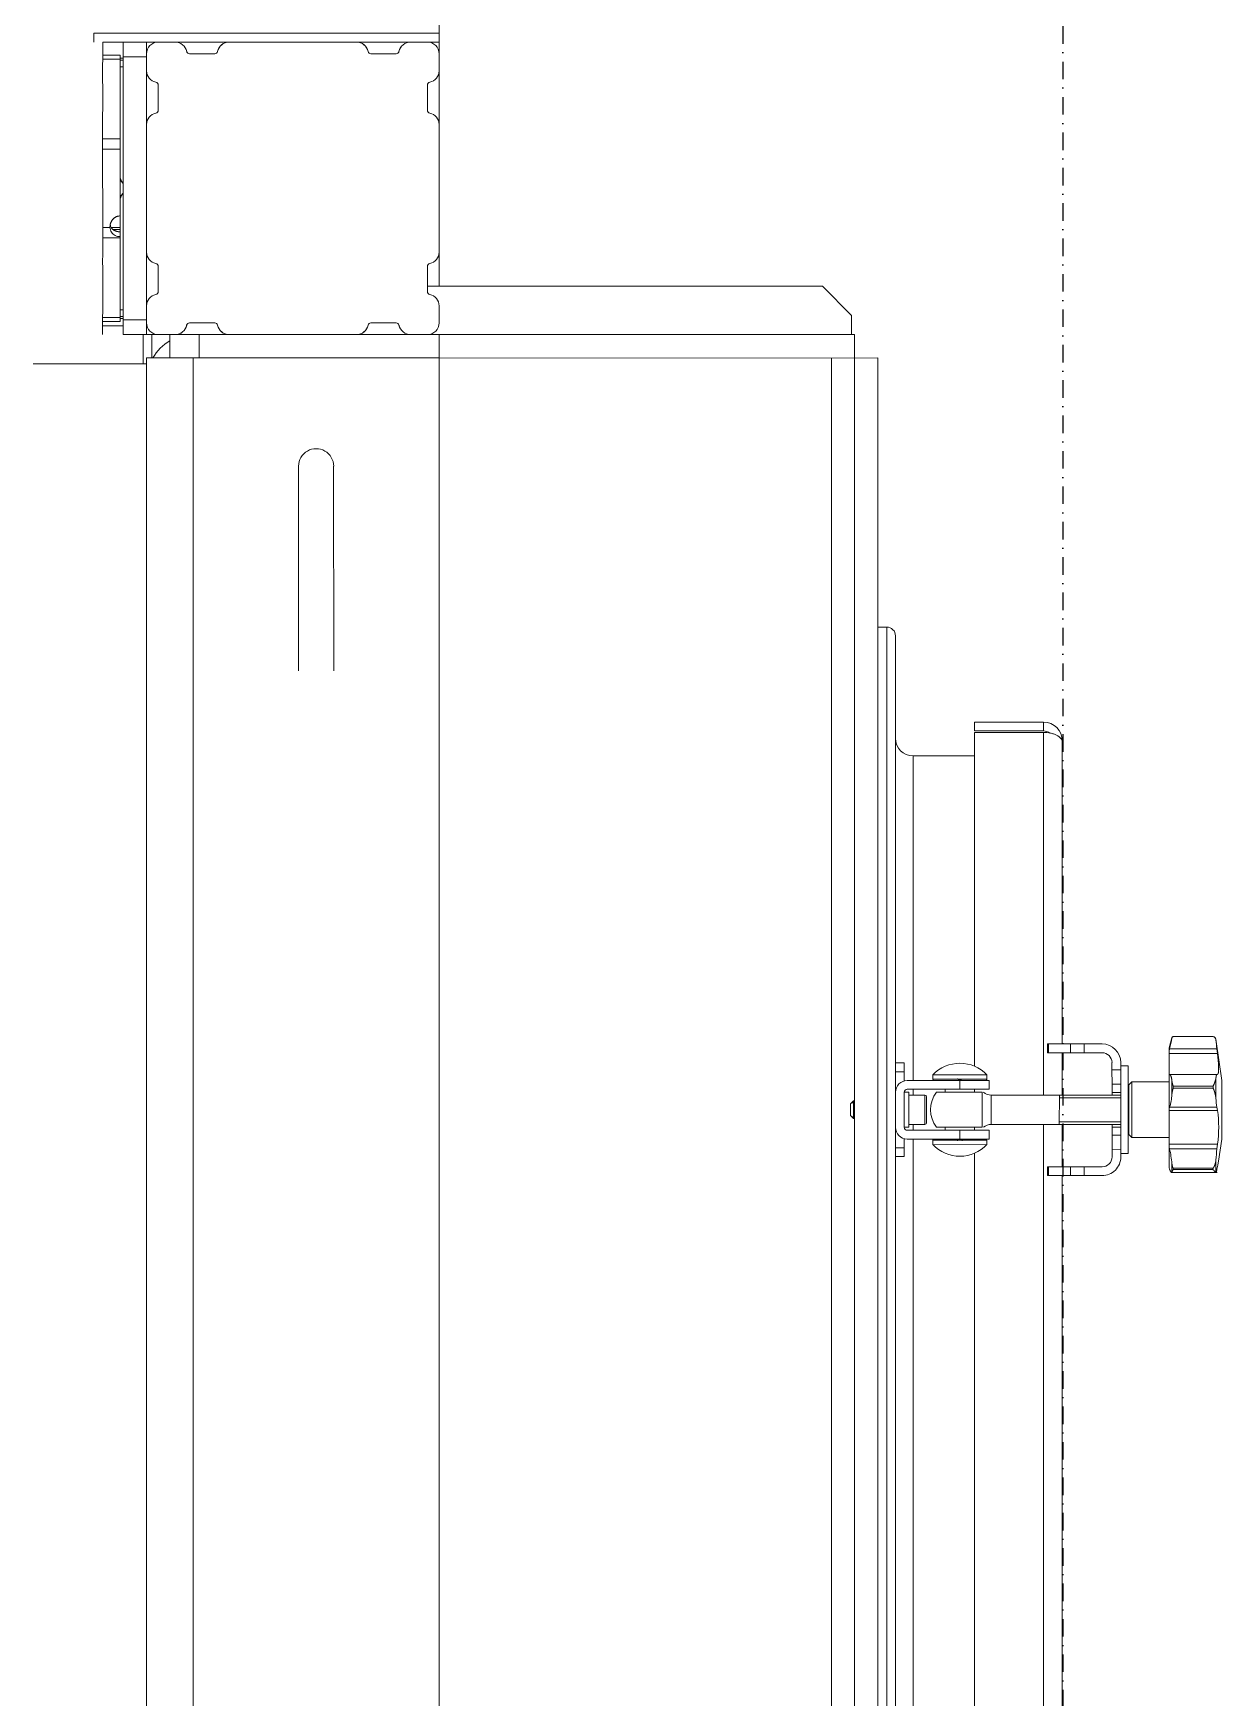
# Model space of a CAD drawing. Header units: millimetres. Extents: x 2179 to 48742, y 3478 to 161002.
# Drawn here: x 34718 to 35124, y 143642 to 144211 of the extents above; entities that cross this region are included whole.
import ezdxf

# ---------------------------------------------------------------- set-up
doc = ezdxf.new("R2010")
doc.units = ezdxf.units.MM
doc.linetypes.add('1_Čerchovaná 6_0mm', pattern=[12, 6, -3, 0, -3])
doc.layers.add('0-1', color=7, linetype='Continuous', lineweight=9)
doc.layers.add('2966-1_navrh dispozice stroju-HK_02_dwg-1', color=7, linetype='Continuous', lineweight=9, true_color=0x919191)
doc.layers.add('S-GRID-1', color=9, linetype='1_Čerchovaná 6_0mm', lineweight=25, true_color=0x808080)

# ---------------------------------------------------------------- blocks, each defined once
blk = doc.blocks.new('2966-1_navrh dispozice stroju-HK_02_dwg-876232-1NP _ stroje')
at = {"layer": '0-1'}
for p, q in [((-60181.1, 57900.53), (-61864.39, 58912.37)), ((-61711.56, 58912.58), (-61622.75, 58859.2)), ((-61605.34, 58893.02), (-61598.35, 58904.64)), ((-61579.8, 58894.65), (-61585.67, 58898.18)), ((-60978.72, 58402.06), (-61775.8, 58881.19)), ((-61592.81, 58883.79), (-61599.35, 58872.9)), ((-61588.65, 58882.42), (-61592.66, 58884.83)), ((-61565.87, 58868.56), (-61557.83, 58881.93)), ((-61558.05, 58881.58), (-61561.68, 58883.76)), ((-61558.81, 58882.44), (-61559.56, 58883.12)), ((-61606.98, 58873.05), (-61604.85, 58871.78)), ((-61601.81, 58869.95), (-61584.52, 58859.55)), ((-61598.58, 58871.27), (-61598.73, 58871.01)), ((-61565.93, 58868.77), (-61568.41, 58870.25)), ((-61621.32, 58861.58), (-61618.91, 58865.6)), ((-61596.66, 58866.85), (-61607.48, 58848.85)), ((-61599.77, 58865.22), (-61598.23, 58867.79)), ((-61620.18, 58857.65), (-61607.75, 58850.18)), ((-61589.67, 58862.65), (-61600.49, 58844.65)), ((-61585.02, 58862.77), (-61584.86, 58863.03)), ((-61581.47, 58857.72), (-61579.35, 58856.44)), ((-62028.61, 58854.64), (-62026.04, 58853.1)), ((-61583.02, 58855.15), (-61580.89, 58853.87)), ((-62015.51, 58842.1), (-62008.12, 58837.66)), ((-61599.18, 58845.03), (-61586.75, 58837.56)), ((-61585.32, 58839.95), (-61582.91, 58843.96)), ((-62034.62, 58831.06), (-62030.17, 58838.45)), ((-61096.8, 58535.6), (-61602.47, 58839.56)), ((-61584.18, 58836.02), (-61108.51, 58550.08)), ((-61624.07, 58824.99), (-61624.92, 58825.5)), ((-61639.34, 58807.33), (-61630.07, 58822.76)), ((-61636.77, 58805.79), (-61627.5, 58821.22)), ((-61612.92, 58818.29), (-61613.78, 58818.8)), ((-61630.07, 58816.93), (-61629.22, 58816.42)), ((-61624.77, 58798.58), (-61615.5, 58814)), ((-61622.2, 58797.03), (-61612.93, 58812.46)), ((-61606.18, 58814.23), (-61117.43, 58520.44)), ((-61962.37, 58810.16), (-61954.98, 58805.72)), ((-61948.72, 58806.62), (-61943.76, 58803.64)), ((-61635.74, 58807.5), (-61634.03, 58806.47)), ((-61631.14, 58810.11), (-61623.6, 58805.57)), ((-61618.93, 58810.23), (-61618.08, 58809.72)), ((-61625.46, 58801.32), (-61623.74, 58800.29)), ((-61621.17, 58798.74), (-61124.07, 58499.93)), ((-61951.32, 58791.05), (-61955.77, 58783.66)), ((-62066.56, 58777.92), (-62062.12, 58785.31)), ((-61642.61, 58787.12), (-61642.09, 58787.98)), ((-61638.52, 58784.66), (-61638, 58785.53)), ((-62055.51, 58758.81), (-62062.9, 58763.25)), ((-62077.15, 58756.65), (-62053.88, 58742.66)), ((-62054.07, 58742.77), (-62056.49, 58744.23)), ((-61920.33, 58747.5), (-61860.33, 58711.44)), ((-62041.56, 58735.26), (-62054.07, 58742.77)), ((-61983.27, 58737.91), (-61987.71, 58730.52)), ((-62024.6, 58725.06), (-62037.11, 58732.58)), ((-61866.51, 58701.16), (-61926.51, 58737.22)), ((-62027.28, 58726.66), (-62027.9, 58727.04)), ((-62002.38, 58726.87), (-62009.77, 58731.31)), ((-61982.57, 58731.3), (-61975.72, 58727.18)), ((-62029.7, 58724.04), (-62030.99, 58721.9)), ((-62022.18, 58723.6), (-62024.6, 58725.06)), ((-61991.85, 58715.87), (-61995.13, 58717.85)), ((-61991.84, 58715.86), (-61991.85, 58715.87)), ((-62002.14, 58704.55), (-61998.53, 58710.55)), ((-62001.35, 58711.08), (-62000.34, 58710.48))]:
    blk.add_line(p, q, dxfattribs=at)
at = {"layer": '0-1', "flags": 128}
for points in [[(-61956.53, 58806.65), (-61886.98, 58922.35), (-61873.26, 58925.77), (-61867.69, 58922.42)], [(-60287.11, 57708.64), (-60285.57, 57711.21), (-60243.32, 57781.49), (-60250.18, 57785.62), (-60177.02, 57907.32), (-60172.9, 57914.18), (-61856.19, 58926.02), (-61860.31, 58919.16), (-61933.47, 58797.46), (-61940.33, 58801.58), (-61867.17, 58923.28), (-61860.31, 58919.16), (-60177.02, 57907.32), (-60170.16, 57903.2)], [(-61631.67, 58829.56), (-61729.49, 58888.36), (-61717.32, 58908.6), (-61611.04, 58844.72)], [(-61601.87, 58889.23), (-61602.44, 58889.78), (-61594.1, 58903.65), (-61592.59, 58902.97), (-61601.12, 58888.78)], [(-61596.87, 58904.91), (-61597.1, 58905.05), (-61583.96, 58899.47), (-61566.82, 58889.17), (-61560.89, 58884.37)], [(-61605.17, 58892.35), (-61605.27, 58892.41), (-61602.82, 58889.88)], [(-61584.96, 58879.07), (-61585.29, 58879.47), (-61576.95, 58893.34), (-61575.94, 58892.97), (-61584.47, 58878.77)], [(-61591.65, 58883.09), (-61595, 58885.11), (-61595.02, 58885.12), (-61601.12, 58888.78), (-61601.87, 58889.23), (-61602.6, 58889.67)], [(-61574.61, 58872.85), (-61566.08, 58887.04), (-61564.75, 58886.01), (-61573.09, 58872.14), (-61573.85, 58872.39)], [(-61764.42, 58877.85), (-61771.68, 58882.22), (-60979.74, 58406.18), (-60987, 58410.54)], [(-61733.45, 58866.24), (-61722.63, 58884.23), (-61733.45, 58866.24), (-61638.31, 58809.05)], [(-61571.05, 58870.71), (-61573.85, 58872.39), (-61574.61, 58872.85), (-61584.47, 58878.77), (-61584.96, 58879.07), (-61588.76, 58881.35)], [(-61606.02, 58872.48), (-61604.73, 58874.62), (-61579.02, 58859.16), (-61580.31, 58857.02)], [(-61615.73, 58870.87), (-61618.91, 58865.6), (-61616.33, 58864.05), (-61613.16, 58869.33)], [(-61608.53, 58870.48), (-61606.4, 58869.2), (-61604.85, 58871.78), (-61600.63, 58869.24), (-61602.18, 58866.67), (-61606.4, 58869.2)], [(-61576.52, 58874), (-61583.06, 58863.11), (-61584.44, 58862.77), (-61599.01, 58871.53), (-61599.35, 58872.9), (-61583.06, 58863.11)], [(-61567.15, 58868.57), (-61567.64, 58868.66), (-61569.26, 58869.63)], [(-61616.33, 58864.05), (-61618.75, 58860.04), (-61621.32, 58861.58), (-61625.16, 58855.19), (-61622.59, 58853.64), (-61618.75, 58860.04)], [(-61597.45, 58867.32), (-61608.27, 58849.33), (-61599.7, 58844.17), (-61608.27, 58849.33), (-61620.26, 58829.38), (-61611.69, 58824.23), (-61599.7, 58844.17), (-61588.88, 58862.17)], [(-61598.99, 58864.75), (-61599.77, 58865.22), (-61602.18, 58866.67)], [(-61588.1, 58861.7), (-61589.64, 58859.13), (-61590.42, 58859.6)], [(-61587.24, 58857.69), (-61583.02, 58855.15), (-61581.47, 58857.72), (-61585.69, 58860.26), (-61587.24, 58857.69), (-61589.64, 58859.13)], [(-62086.83, 58751.96), (-62089.4, 58753.51), (-62028.61, 58854.64), (-62032.89, 58857.22), (-62035.47, 58852.93), (-62036.56, 58851.12)], [(-62017.64, 58848.05), (-62022.61, 58851.04), (-62026.04, 58853.1), (-62028.1, 58849.67)], [(-61622.59, 58853.64), (-61622.76, 58853.37), (-61625.33, 58854.91), (-61625.16, 58855.19)], [(-62040.56, 58828.93), (-62031.08, 58844.71), (-62028.1, 58849.67)], [(-61954.47, 58810.08), (-61964.51, 58816.11), (-62001.87, 58838.57), (-62017.64, 58848.05)], [(-61577.17, 58847.69), (-61580.34, 58842.41), (-61582.75, 58838.4), (-61586.6, 58832), (-61586.76, 58831.73), (-61589.33, 58833.28), (-61589.17, 58833.55)], [(-61579.74, 58849.23), (-61582.91, 58843.96), (-61580.34, 58842.41)], [(-61582.75, 58838.4), (-61585.32, 58839.95), (-61589.17, 58833.55), (-61586.6, 58832)], [(-62077.55, 58767.39), (-62075.49, 58770.82), (-62072.51, 58775.78), (-62063.02, 58791.57), (-62040.57, 58828.92)], [(-61620.48, 58807.66), (-61612.41, 58821.08), (-61622.7, 58827.27), (-61630.76, 58813.84)], [(-61646.55, 58807), (-61645, 58809.57), (-61642.43, 58808.02)], [(-61639.75, 58806.41), (-61642.43, 58808.02), (-61643.98, 58805.45)], [(-61626.18, 58800.12), (-61623.4, 58804.75), (-61631.97, 58809.9), (-61634.75, 58805.27)], [(-61945.37, 58793.19), (-61942.39, 58798.15), (-61940.33, 58801.58)], [(-61976.79, 58725.39), (-61984.99, 58711.75), (-60301.7, 57699.91), (-60293.5, 57713.55), (-60250.18, 57785.62), (-61933.47, 58797.46), (-61976.79, 58725.39), (-60293.5, 57713.55)], [(-61621.69, 58792.06), (-61620.15, 58794.63), (-61622.83, 58796.24)], [(-61989.79, 58719.3), (-61986.8, 58724.27), (-61982.57, 58731.3), (-61977.31, 58740.05), (-61954.86, 58777.41), (-61945.38, 58793.18)], [(-61620.15, 58794.63), (-61617.57, 58793.08), (-61619.12, 58790.51)], [(-61642.62, 58788.3), (-61642.82, 58787.96), (-61637.68, 58784.87), (-61637.47, 58785.21)], [(-61637.68, 58784.87), (-61639.05, 58784.52), (-61642.48, 58786.59), (-61642.82, 58787.96)], [(-62074.13, 58765.33), (-62077.55, 58767.39), (-62081.68, 58760.53), (-62077.39, 58757.96)], [(-62053.39, 58752.86), (-62069.16, 58762.34), (-62074.13, 58765.33), (-62077.55, 58767.39)], [(-61996.13, 58718.45), (-62000.25, 58711.59), (-62077.39, 58757.96), (-62073.27, 58764.81)], [(-62015.87, 58730.32), (-62000.25, 58720.92), (-62016.02, 58730.4), (-62053.38, 58752.86), (-62069.01, 58762.26)], [(-62081.68, 58760.53), (-62085.28, 58754.53), (-62081.85, 58752.47), (-62076.88, 58749.48), (-62073.52, 58747.46), (-62072.68, 58746.96), (-62065.31, 58742.53), (-62064.47, 58742.02), (-62061.11, 58740), (-62023.74, 58717.54), (-62020.39, 58715.52), (-62019.55, 58715.02), (-62012.17, 58710.59), (-62011.33, 58710.08), (-62007.97, 58708.06), (-62003, 58705.07), (-61999.58, 58703.01)], [(-62081.43, 58752.21), (-62078.33, 58757.36), (-62077.15, 58756.65), (-62080.24, 58751.5)], [(-62078.33, 58757.36), (-62077.48, 58756.84), (-62076.96, 58757.7)], [(-62076.36, 58757.34), (-62076.88, 58756.48), (-62077.33, 58756.76)], [(-62056.5, 58744.23), (-62074.9, 58755.3), (-62074.39, 58756.16)], [(-62056.97, 58737.52), (-62053.88, 58742.66), (-62050.78, 58740.79), (-62053.87, 58735.65)], [(-62050.78, 58740.79), (-62031.27, 58729.06), (-62027.9, 58727.04), (-62029.48, 58724.4)], [(-62024.79, 58725.17), (-62025.18, 58725.4), (-62026.6, 58726.26), (-62027.28, 58726.66), (-62028.56, 58724.52)], [(-62027.88, 58720.03), (-62024.79, 58725.17), (-62001.52, 58711.18), (-62004.61, 58706.04)], [(-62003.25, 58713.39), (-62003.77, 58712.53), (-62022.18, 58723.61)], [(-62000.24, 58720.91), (-61995.28, 58717.93), (-61991.85, 58715.87), (-61995.97, 58709.01), (-62000.25, 58711.59)], [(-61980.87, 58718.6), (-61987.73, 58722.73), (-61990.89, 58717.45)], [(-61992.46, 58714.84), (-61990.89, 58717.45), (-61984.04, 58713.33)], [(-62001.52, 58711.18), (-62000.34, 58710.47), (-62003.43, 58705.33)], [(-61983.28, 58710.72), (-62003.08, 58677.78), (-62003.22, 58677.54)], [(-62001.28, 58712.21), (-62001.8, 58711.35), (-62001.2, 58710.99), (-62000.68, 58711.85)], [(-61995.13, 58710.4), (-61992.46, 58714.84), (-61983.89, 58709.69)]]:
    blk.add_lwpolyline(points, dxfattribs=at)
for points in [[(-61720.32, 58910.4), (-61732.49, 58890.16), (-61729.91, 58888.61), (-61717.75, 58908.86)], [(-61586.56, 58899.12), (-61595, 58885.11), (-61595.02, 58885.12), (-61586.49, 58899.31)], [(-61583.88, 58895.95), (-61590.87, 58884.32), (-61590.2, 58883.92), (-61583.21, 58895.55)], [(-61777.34, 58878.62), (-61775.8, 58881.19)], [(-61559.8, 58881.47), (-61566.79, 58869.84), (-61566.38, 58869.6), (-61559.39, 58881.22)], [(-61635.17, 58815.07), (-61625.67, 58830.87), (-61626.97, 58831.66), (-61636.47, 58815.85)], [(-61624.92, 58831.33), (-61622.35, 58829.79), (-61627.5, 58821.22), (-61630.07, 58822.76)], [(-61607.83, 58820.15), (-61617.33, 58804.35), (-61616.02, 58803.56), (-61606.52, 58819.37)], [(-61610.35, 58822.57), (-61615.5, 58814), (-61612.93, 58812.46), (-61607.78, 58821.03)], [(-61625.32, 58799.61), (-61626.15, 58798.23), (-61636.43, 58804.42), (-61635.61, 58805.79)]]:
    blk.add_lwpolyline(points, close=True, dxfattribs=at)
at = {"layer": '0-1'}
for centre, radius, start, end in [((-61714.85, 58907.12), 6.38, 58.9896, 148.9896), ((-61714.85, 58907.12), 3.38, 110.2645, 148.9896), ((-61597.49, 58904.13), 1, 66.9896, 148.9896), ((-61493.45, 59128.78), 246.6, 245.2036, 245.9112), ((-61604.91, 58892.76), 0.5, 148.9896, 223.9896), ((-61699.81, 58789.06), 140.1, 45.9696, 47.5027), ((-61567.24, 58918.28), 26.76, 242.0118, 248.7276), ((-61591.8, 58855.42), 40.76, 50.8798, 67.0994), ((-61519.17, 58944.94), 74.49, 232.2796, 235.2115), ((-61773.22, 58879.64), 3, 58.9896, 148.9896), ((-61773.22, 58879.64), 3, 58.9896, 148.9896), ((-61601.05, 58864.19), 21.11, 54.4077, 63.5716), ((-61598.74, 58867.53), 17.98, 41.5981, 55.8772), ((-61610.27, 58867.59), 6.38, 58.9896, 148.9896), ((-61610.27, 58867.59), 3.38, 58.9896, 148.9896), ((-61585.76, 58833.92), 40.27, 64.4697, 71.6537), ((-61574.06, 58863.67), 7.65, 51.1614, 66.8179), ((-61738.59, 58869.33), 6, 238.9896, 328.9896), ((-61738.59, 58869.33), 6, 238.9896, 328.9896), ((-61582.63, 58850.98), 3.38, 328.9896, 58.9896), ((-61582.63, 58850.98), 6.38, 328.9896, 58.9896), ((-62024.67, 58847.61), 4, 58.9896, 148.9896), ((-62019.71, 58844.62), 4, 340.5266, 58.9896), ((-62027.66, 58842.64), 4, 148.9896, 227.4527), ((-62027.65, 58842.64), 4, 148.9896, 227.4527), ((-62014.99, 58842.96), 1, 160.5266, 238.9896), ((-62031.03, 58838.96), 1, 328.9896, 47.4527), ((-62007.6, 58838.52), 1, 238.9896, 317.4527), ((-62003.93, 58835.14), 4, 58.9896, 137.4527), ((-62003.92, 58835.13), 4, 58.9896, 137.4527), ((-62037.14, 58826.86), 4, 70.5266, 148.9896), ((-62037.14, 58826.87), 4, 70.5266, 148.9896), ((-62035.47, 58831.57), 1, 250.5266, 328.9896), ((-62035.47, 58831.58), 1, 250.5266, 328.9896), ((-61624.25, 58819.26), 12.69, 102.3976, 148.9896), ((-61625.88, 58830.53), 0.406, 328.9896, 58.9896), ((-61623.69, 58831.44), 4, 287.5556, 328.9896), ((-61624.25, 58819.26), 12.69, 148.9896, 195.5817), ((-61608.26, 58822.16), 4, 148.9896, 190.3836), ((-61618.75, 58815.96), 12.69, 282.3976, 15.5817), ((-61608.04, 58819.8), 0.406, 58.9896, 148.9896), ((-61966.57, 58812.68), 4, 340.5266, 58.9896), ((-61634.96, 58815.42), 0.406, 238.9896, 328.9896), ((-61621.5, 58817.61), 10, 202.1197, 275.8595), ((-61961.85, 58811.02), 1, 160.5266, 238.9896), ((-61950.79, 58803.2), 4, 58.9896, 137.4527), ((-61950.78, 58803.19), 4, 58.9896, 137.4527), ((-61635.92, 58805.27), 4, 148.9896, 238.9896), ((-61631.45, 58809.59), 0.6, 58.9896, 148.9896), ((-61954.46, 58806.57), 1, 238.9896, 317.4527), ((-61945.82, 58800.21), 4, 328.9896, 58.9896), ((-61635.92, 58805.27), 1, 148.9896, 238.9896), ((-61623.91, 58805.06), 0.6, 328.9896, 58.9896), ((-61617.12, 58804.69), 0.406, 148.9896, 238.9896), ((-61625.63, 58799.09), 4, 238.9896, 328.9896), ((-61625.63, 58799.09), 1, 238.9896, 328.9896), ((-62059.6, 58789.5), 4, 148.9896, 227.4527), ((-62059.59, 58789.51), 4, 148.9896, 227.4527), ((-61950.47, 58790.52), 1, 70.5266, 148.9896), ((-61950.47, 58790.53), 1, 70.5266, 148.9896), ((-61948.81, 58795.24), 4, 250.5266, 260.1196), ((-61948.8, 58795.25), 4, 250.5266, 328.9896), ((-62062.97, 58785.82), 1, 328.9896, 47.4527), ((-62062.98, 58785.81), 1, 328.9896, 47.4527), ((-61954.91, 58783.14), 1, 148.9896, 227.4527), ((-62069.08, 58773.72), 4, 70.5266, 148.9896), ((-62067.42, 58778.43), 1, 250.5266, 328.9896), ((-62067.41, 58778.44), 1, 250.5266, 328.9896), ((-61958.29, 58779.46), 4, 328.9896, 47.4527), ((-61958.28, 58779.47), 4, 328.9896, 47.4527), ((-62069.08, 58773.73), 4, 70.5266, 80.1196), ((-62072.07, 58768.76), 4, 148.9896, 238.9896), ((-62067.1, 58765.77), 4, 238.9896, 317.4527), ((-62067.09, 58765.77), 4, 238.9896, 317.4527), ((-62063.42, 58762.39), 1, 58.9896, 137.4527), ((-62056.03, 58757.95), 1, 340.5266, 58.9896), ((-62051.32, 58756.28), 4, 160.5266, 238.9896), ((-61923.42, 58742.36), 6, 58.9896, 238.9896), ((-61982.41, 58737.39), 1, 70.5266, 148.9896), ((-61982.41, 58737.39), 1, 70.5266, 148.9896), ((-61980.74, 58742.11), 4, 250.5266, 328.9896), ((-61980.75, 58742.1), 4, 250.5266, 328.9896), ((-62041.91, 58729.63), 6, 79.7831, 92.547), ((-62040.11, 58732.63), 3, 92.429, 118.9896), ((-62040.11, 58732.63), 3, 358.9896, 25.5503), ((-62041.91, 58729.63), 6, 25.4323, 38.1962), ((-62013.96, 58733.83), 4, 238.9896, 317.4527), ((-62013.96, 58733.83), 4, 238.9896, 317.4527), ((-62010.28, 58730.45), 1, 58.9896, 137.4527), ((-62010.27, 58730.45), 1, 58.9896, 137.4527), ((-62002.9, 58726.01), 1, 340.5266, 58.9896), ((-62002.89, 58726.01), 1, 340.5266, 58.9896), ((-61986.85, 58730), 1, 148.9896, 227.4527), ((-61990.23, 58726.32), 4, 328.9896, 47.4527), ((-61990.23, 58726.33), 4, 328.9896, 47.4527), ((-62029.29, 58726.46), 2.07, 264.7538, 290.7034), ((-61998.18, 58724.34), 4, 160.5266, 238.9896), ((-61970, 58721.31), 15.92, 178.8235, 209.1557), ((-61993.21, 58721.36), 4, 238.9896, 328.9896), ((-62000.59, 58713.68), 6.38, 328.9896, 332.3099)]:
    blk.add_arc(centre, radius, start, end, dxfattribs=at)
for points, knots in [([(-61711.56, 58912.58), (-61711.91, 58912.56), (-61712.54, 58912.64), (-61713.45, 58912.34), (-61714.29, 58911.9), (-61715.14, 58911.26), (-61716.23, 58910.2), (-61716.92, 58909.26), (-61717.32, 58908.6)], [0, 0, 0, 0, 0.140711, 0.253717, 0.384044, 0.529309, 0.684311, 1, 1, 1, 1]), ([(-61598.35, 58904.64), (-61598.28, 58904.76), (-61598.13, 58904.9), (-61597.9, 58905), (-61597.72, 58905.05), (-61597.52, 58905.06), (-61597.23, 58905.04), (-61597.01, 58904.98), (-61596.87, 58904.91)], [0, 0, 0, 0, 0.247181, 0.353859, 0.465315, 0.58414, 0.712229, 1, 1, 1, 1]), ([(-61592.59, 58902.97), (-61592.52, 58902.94), (-61592.41, 58902.9), (-61592.28, 58902.83), (-61592.18, 58902.79), (-61592.08, 58902.74), (-61591.98, 58902.7), (-61591.88, 58902.65), (-61591.78, 58902.6), (-61591.68, 58902.56), (-61591.58, 58902.51), (-61591.49, 58902.47), (-61591.39, 58902.42), (-61591.29, 58902.38), (-61591.2, 58902.33), (-61591.11, 58902.29), (-61591.01, 58902.25), (-61590.92, 58902.2), (-61590.83, 58902.16), (-61590.74, 58902.11), (-61590.64, 58902.07), (-61590.55, 58902.03), (-61590.46, 58901.98), (-61590.37, 58901.94), (-61590.29, 58901.9), (-61590.2, 58901.85), (-61590.11, 58901.81), (-61590.03, 58901.77), (-61589.94, 58901.73), (-61589.85, 58901.68), (-61589.77, 58901.64), (-61589.69, 58901.6), (-61589.6, 58901.56), (-61589.52, 58901.51), (-61589.44, 58901.47), (-61589.36, 58901.43), (-61589.28, 58901.39), (-61589.21, 58901.35), (-61589.13, 58901.31), (-61589.05, 58901.27), (-61588.98, 58901.23), (-61588.91, 58901.19), (-61588.83, 58901.15), (-61588.76, 58901.11), (-61588.69, 58901.07), (-61588.62, 58901.03), (-61588.55, 58901), (-61588.49, 58900.96), (-61588.42, 58900.92), (-61588.35, 58900.88), (-61588.29, 58900.85), (-61588.22, 58900.81), (-61588.16, 58900.77), (-61588.1, 58900.74), (-61588.04, 58900.7), (-61587.98, 58900.66), (-61587.92, 58900.63), (-61587.86, 58900.59), (-61587.81, 58900.56), (-61587.75, 58900.52), (-61587.7, 58900.49), (-61587.64, 58900.45), (-61587.59, 58900.42), (-61587.54, 58900.39), (-61587.49, 58900.35), (-61587.44, 58900.32), (-61587.4, 58900.29), (-61587.35, 58900.26), (-61587.3, 58900.22), (-61587.26, 58900.19), (-61587.22, 58900.16), (-61587.18, 58900.13), (-61587.14, 58900.1), (-61587.1, 58900.07), (-61587.06, 58900.04), (-61587.02, 58900.01), (-61586.99, 58899.98), (-61586.95, 58899.96), (-61586.92, 58899.93), (-61586.89, 58899.9), (-61586.86, 58899.88), (-61586.83, 58899.85), (-61586.8, 58899.82), (-61586.77, 58899.8), (-61586.75, 58899.77), (-61586.72, 58899.75), (-61586.7, 58899.72), (-61586.68, 58899.7), (-61586.66, 58899.68), (-61586.64, 58899.65), (-61586.62, 58899.63), (-61586.6, 58899.61), (-61586.58, 58899.59), (-61586.57, 58899.57), (-61586.56, 58899.54), (-61586.54, 58899.52), (-61586.53, 58899.5), (-61586.52, 58899.49), (-61586.51, 58899.47), (-61586.51, 58899.45), (-61586.5, 58899.43), (-61586.49, 58899.42), (-61586.49, 58899.4), (-61586.49, 58899.38), (-61586.49, 58899.37), (-61586.49, 58899.35), (-61586.49, 58899.33), (-61586.49, 58899.32), (-61586.49, 58899.31)], [0, 0, 0, 0, 0.031214, 0.046703, 0.062101, 0.077411, 0.092631, 0.107762, 0.122803, 0.137755, 0.152618, 0.167392, 0.182076, 0.196672, 0.211178, 0.225595, 0.239923, 0.254161, 0.268311, 0.282372, 0.296343, 0.310226, 0.32402, 0.337725, 0.351341, 0.364868, 0.378307, 0.391657, 0.404917, 0.418081, 0.431141, 0.444084, 0.4569, 0.469579, 0.482115, 0.494506, 0.506757, 0.518868, 0.530841, 0.542676, 0.554372, 0.565932, 0.577354, 0.58864, 0.599789, 0.610802, 0.621677, 0.632416, 0.643018, 0.653484, 0.663812, 0.674004, 0.684059, 0.693977, 0.703758, 0.713403, 0.722909, 0.732275, 0.741496, 0.750569, 0.759491, 0.768258, 0.776868, 0.785315, 0.793599, 0.801714, 0.809657, 0.817426, 0.825023, 0.832449, 0.83971, 0.846805, 0.853735, 0.860501, 0.867103, 0.873541, 0.879817, 0.885931, 0.891884, 0.897676, 0.903308, 0.90878, 0.914096, 0.919253, 0.924254, 0.929096, 0.93378, 0.938305, 0.942672, 0.946879, 0.950926, 0.954816, 0.958547, 0.96212, 0.965538, 0.968802, 0.971918, 0.974888, 0.977719, 0.980415, 0.982983, 0.985429, 0.987762, 0.98999, 0.992125, 0.994178, 0.996164, 1, 1, 1, 1]), ([(-61586.56, 58899.12), (-61586.56, 58899.11), (-61586.56, 58899.09), (-61586.56, 58899.06), (-61586.56, 58899.04), (-61586.55, 58899.02), (-61586.54, 58899), (-61586.52, 58898.97), (-61586.51, 58898.94), (-61586.49, 58898.92), (-61586.47, 58898.89), (-61586.44, 58898.85), (-61586.41, 58898.82), (-61586.38, 58898.79), (-61586.35, 58898.75), (-61586.31, 58898.72), (-61586.27, 58898.68), (-61586.23, 58898.64), (-61586.19, 58898.6), (-61586.14, 58898.56), (-61586.09, 58898.51), (-61586.04, 58898.47), (-61585.98, 58898.42), (-61585.92, 58898.38), (-61585.86, 58898.33), (-61585.78, 58898.26), (-61585.71, 58898.21), (-61585.67, 58898.18)], [0, 0, 0, 0, 0.027046, 0.041976, 0.058294, 0.076222, 0.095932, 0.117551, 0.141173, 0.166873, 0.194705, 0.224713, 0.256932, 0.291388, 0.328091, 0.36703, 0.40818, 0.451506, 0.496974, 0.544546, 0.594193, 0.64591, 0.699713, 0.75563, 0.813675, 0.873863, 1, 1, 1, 1]), ([(-61585.67, 58898.18), (-61585.63, 58898.15), (-61585.57, 58898.1), (-61585.49, 58898.03), (-61585.44, 58897.98), (-61585.38, 58897.92), (-61585.32, 58897.87), (-61585.26, 58897.81), (-61585.2, 58897.74), (-61585.14, 58897.68), (-61585.08, 58897.61), (-61585.02, 58897.54), (-61584.96, 58897.47), (-61584.9, 58897.4), (-61584.84, 58897.33), (-61584.78, 58897.25), (-61584.71, 58897.18), (-61584.65, 58897.1), (-61584.59, 58897.02), (-61584.52, 58896.94), (-61584.46, 58896.86), (-61584.39, 58896.77), (-61584.33, 58896.69), (-61584.26, 58896.61), (-61584.2, 58896.52), (-61584.13, 58896.43), (-61584.07, 58896.34), (-61584, 58896.25), (-61583.92, 58896.13), (-61583.86, 58896.03), (-61583.88, 58895.95)], [0, 0, 0, 0, 0.051783, 0.078489, 0.105812, 0.133754, 0.162314, 0.191489, 0.221272, 0.251655, 0.282629, 0.314181, 0.3463, 0.37897, 0.412179, 0.445902, 0.480111, 0.514777, 0.549879, 0.585402, 0.621333, 0.657658, 0.694363, 0.73143, 0.768844, 0.806595, 0.844681, 0.883104, 0.921894, 1, 1, 1, 1]), ([(-61605.17, 58892.35), (-61605.22, 58892.4), (-61605.29, 58892.49), (-61605.36, 58892.61), (-61605.38, 58892.71), (-61605.4, 58892.84), (-61605.38, 58892.95), (-61605.34, 58893.02)], [0, 0, 0, 0, 0.305461, 0.443004, 0.571917, 0.696006, 1, 1, 1, 1]), ([(-61583.21, 58895.55), (-61583.17, 58895.58), (-61583.1, 58895.59), (-61583, 58895.58), (-61582.93, 58895.58), (-61582.86, 58895.57), (-61582.79, 58895.56), (-61582.71, 58895.54), (-61582.64, 58895.53), (-61582.57, 58895.52), (-61582.5, 58895.5), (-61582.43, 58895.49), (-61582.35, 58895.48), (-61582.28, 58895.46), (-61582.21, 58895.44), (-61582.14, 58895.43), (-61582.07, 58895.41), (-61582, 58895.4), (-61581.92, 58895.38), (-61581.85, 58895.36), (-61581.78, 58895.34), (-61581.71, 58895.33), (-61581.64, 58895.31), (-61581.57, 58895.29), (-61581.49, 58895.27), (-61581.42, 58895.25), (-61581.35, 58895.23), (-61581.28, 58895.21), (-61581.21, 58895.19), (-61581.14, 58895.17), (-61581.07, 58895.15), (-61581, 58895.13), (-61580.93, 58895.1), (-61580.86, 58895.08), (-61580.79, 58895.06), (-61580.73, 58895.04), (-61580.66, 58895.01), (-61580.59, 58894.99), (-61580.52, 58894.96), (-61580.45, 58894.94), (-61580.39, 58894.91), (-61580.32, 58894.89), (-61580.25, 58894.86), (-61580.19, 58894.83), (-61580.12, 58894.8), (-61580.06, 58894.78), (-61579.99, 58894.75), (-61579.91, 58894.7), (-61579.84, 58894.67), (-61579.8, 58894.65)], [0, 0, 0, 0, 0.04065, 0.061045, 0.081424, 0.101836, 0.122283, 0.142752, 0.163236, 0.183734, 0.204249, 0.224782, 0.245338, 0.265922, 0.286538, 0.307188, 0.327864, 0.348561, 0.369274, 0.389997, 0.410724, 0.431449, 0.452167, 0.472872, 0.493557, 0.514214, 0.534838, 0.555423, 0.57597, 0.596479, 0.61695, 0.637384, 0.657781, 0.678142, 0.698468, 0.71876, 0.739018, 0.759244, 0.779439, 0.799603, 0.819738, 0.839846, 0.859927, 0.879986, 0.900023, 0.920042, 0.940045, 0.960037, 1, 1, 1, 1]), ([(-61602.84, 58889.9), (-61602.82, 58889.87), (-61602.74, 58889.8), (-61602.65, 58889.72), (-61602.6, 58889.67)], [0, 0, 0, 0, 0.292211, 1, 1, 1, 1]), ([(-61592.66, 58884.83), (-61592.76, 58884.88), (-61592.9, 58884.94), (-61593.1, 58885.03), (-61593.24, 58885.08), (-61593.38, 58885.14), (-61593.51, 58885.18), (-61593.63, 58885.23), (-61593.75, 58885.27), (-61593.87, 58885.3), (-61593.98, 58885.33), (-61594.09, 58885.35), (-61594.19, 58885.37), (-61594.28, 58885.39), (-61594.37, 58885.39), (-61594.45, 58885.4), (-61594.53, 58885.4), (-61594.6, 58885.39), (-61594.66, 58885.38), (-61594.72, 58885.37), (-61594.77, 58885.34), (-61594.84, 58885.31), (-61594.87, 58885.27), (-61594.9, 58885.25)], [0, 0, 0, 0, 0.139258, 0.205377, 0.268907, 0.32989, 0.388359, 0.444337, 0.497829, 0.548778, 0.597064, 0.642537, 0.68515, 0.724946, 0.762039, 0.796534, 0.828558, 0.858262, 0.885815, 0.911398, 0.935234, 0.957647, 1, 1, 1, 1]), ([(-61590.87, 58884.32), (-61590.9, 58884.29), (-61590.95, 58884.3), (-61591.02, 58884.31), (-61591.07, 58884.32), (-61591.12, 58884.33), (-61591.17, 58884.34), (-61591.22, 58884.35), (-61591.27, 58884.36), (-61591.32, 58884.38), (-61591.37, 58884.39), (-61591.42, 58884.4), (-61591.47, 58884.42), (-61591.52, 58884.43), (-61591.57, 58884.44), (-61591.61, 58884.46), (-61591.66, 58884.47), (-61591.71, 58884.49), (-61591.76, 58884.5), (-61591.8, 58884.51), (-61591.85, 58884.53), (-61591.89, 58884.54), (-61591.94, 58884.56), (-61591.98, 58884.57), (-61592.03, 58884.59), (-61592.07, 58884.6), (-61592.12, 58884.62), (-61592.16, 58884.63), (-61592.2, 58884.65), (-61592.25, 58884.66), (-61592.29, 58884.68), (-61592.33, 58884.69), (-61592.37, 58884.71), (-61592.42, 58884.73), (-61592.46, 58884.74), (-61592.5, 58884.76), (-61592.54, 58884.78), (-61592.59, 58884.8), (-61592.63, 58884.82), (-61592.66, 58884.83)], [0, 0, 0, 0, 0.056555, 0.084628, 0.112524, 0.140276, 0.167889, 0.195374, 0.222742, 0.249998, 0.277138, 0.304155, 0.331037, 0.357781, 0.384384, 0.410841, 0.43715, 0.463308, 0.489311, 0.515157, 0.540846, 0.566381, 0.591766, 0.617, 0.642081, 0.667011, 0.691787, 0.716409, 0.740878, 0.765192, 0.789353, 0.813359, 0.837213, 0.860913, 0.88446, 0.907857, 0.931102, 0.954199, 1, 1, 1, 1]), ([(-61588.65, 58882.42), (-61588.68, 58882.45), (-61588.74, 58882.48), (-61588.8, 58882.54), (-61588.86, 58882.58), (-61588.91, 58882.61), (-61588.96, 58882.65), (-61589.01, 58882.7), (-61589.06, 58882.74), (-61589.11, 58882.78), (-61589.15, 58882.82), (-61589.2, 58882.86), (-61589.25, 58882.9), (-61589.3, 58882.95), (-61589.35, 58882.99), (-61589.4, 58883.03), (-61589.44, 58883.08), (-61589.49, 58883.12), (-61589.54, 58883.16), (-61589.58, 58883.21), (-61589.63, 58883.25), (-61589.68, 58883.3), (-61589.72, 58883.34), (-61589.77, 58883.38), (-61589.81, 58883.43), (-61589.86, 58883.48), (-61589.9, 58883.52), (-61589.95, 58883.57), (-61589.99, 58883.61), (-61590.03, 58883.66), (-61590.08, 58883.71), (-61590.12, 58883.75), (-61590.17, 58883.82), (-61590.22, 58883.87), (-61590.2, 58883.92)], [0, 0, 0, 0, 0.059122, 0.088674, 0.118222, 0.147768, 0.177312, 0.206855, 0.2364, 0.265945, 0.295492, 0.32504, 0.354591, 0.384143, 0.413696, 0.443251, 0.472805, 0.502356, 0.531893, 0.561407, 0.590893, 0.620347, 0.649768, 0.679153, 0.708501, 0.737809, 0.767076, 0.796297, 0.825469, 0.854592, 0.883669, 0.912727, 0.942652, 1, 1, 1, 1]), ([(-61561.68, 58883.76), (-61561.63, 58883.72), (-61561.55, 58883.67), (-61561.46, 58883.6), (-61561.39, 58883.54), (-61561.32, 58883.49), (-61561.26, 58883.43), (-61561.19, 58883.38), (-61561.13, 58883.32), (-61561.06, 58883.26), (-61561, 58883.2), (-61560.94, 58883.14), (-61560.88, 58883.08), (-61560.83, 58883.03), (-61560.77, 58882.97), (-61560.71, 58882.91), (-61560.66, 58882.85), (-61560.61, 58882.78), (-61560.55, 58882.72), (-61560.5, 58882.66), (-61560.45, 58882.6), (-61560.4, 58882.54), (-61560.36, 58882.48), (-61560.31, 58882.42), (-61560.26, 58882.36), (-61560.22, 58882.3), (-61560.17, 58882.24), (-61560.13, 58882.18), (-61560.09, 58882.12), (-61560.05, 58882.05), (-61560.01, 58881.99), (-61559.97, 58881.93), (-61559.93, 58881.87), (-61559.9, 58881.81), (-61559.87, 58881.75), (-61559.83, 58881.69), (-61559.8, 58881.6), (-61559.77, 58881.52), (-61559.8, 58881.47)], [0, 0, 0, 0, 0.059423, 0.088832, 0.118023, 0.147002, 0.175777, 0.204351, 0.232731, 0.26092, 0.288923, 0.316741, 0.344377, 0.371833, 0.39911, 0.426209, 0.45313, 0.479872, 0.506434, 0.532809, 0.558982, 0.584941, 0.610678, 0.636192, 0.661483, 0.686549, 0.71139, 0.736004, 0.760392, 0.784552, 0.808486, 0.832204, 0.855723, 0.879066, 0.902281, 0.92547, 0.948953, 1, 1, 1, 1]), ([(-61559.56, 58883.12), (-61559.89, 58883.42), (-61560.36, 58883.85), (-61560.83, 58884.29), (-61560.97, 58884.43)], [0, 0, 0, 0, 0.702419, 1, 1, 1, 1]), ([(-61559.39, 58881.22), (-61559.35, 58881.27), (-61559.28, 58881.29), (-61559.19, 58881.31), (-61559.13, 58881.32), (-61559.07, 58881.33), (-61559.01, 58881.34), (-61558.95, 58881.34), (-61558.9, 58881.35), (-61558.85, 58881.36), (-61558.79, 58881.37), (-61558.74, 58881.38), (-61558.69, 58881.38), (-61558.65, 58881.39), (-61558.6, 58881.4), (-61558.56, 58881.41), (-61558.52, 58881.42), (-61558.47, 58881.43), (-61558.43, 58881.44), (-61558.4, 58881.44), (-61558.36, 58881.45), (-61558.33, 58881.46), (-61558.29, 58881.47), (-61558.26, 58881.48), (-61558.24, 58881.49), (-61558.21, 58881.5), (-61558.18, 58881.51), (-61558.16, 58881.52), (-61558.14, 58881.53), (-61558.12, 58881.53), (-61558.1, 58881.54), (-61558.09, 58881.55), (-61558.08, 58881.56), (-61558.06, 58881.57), (-61558.05, 58881.57), (-61558.05, 58881.58)], [0, 0, 0, 0, 0.110856, 0.157797, 0.202373, 0.245393, 0.287115, 0.327647, 0.36707, 0.405453, 0.44284, 0.47924, 0.514632, 0.548995, 0.582307, 0.614546, 0.645691, 0.675719, 0.704608, 0.732332, 0.75887, 0.784204, 0.808317, 0.831191, 0.85281, 0.873156, 0.892213, 0.909963, 0.926372, 0.941394, 0.954972, 0.967053, 0.977582, 0.986513, 1, 1, 1, 1]), ([(-61558.05, 58881.58), (-61558.05, 58881.58), (-61558.04, 58881.58), (-61558.04, 58881.59), (-61558.04, 58881.6), (-61558.04, 58881.6), (-61558.04, 58881.61), (-61558.04, 58881.62), (-61558.05, 58881.62), (-61558.05, 58881.63), (-61558.05, 58881.64), (-61558.06, 58881.65), (-61558.06, 58881.66), (-61558.07, 58881.67), (-61558.08, 58881.69), (-61558.09, 58881.7), (-61558.1, 58881.71), (-61558.1, 58881.72), (-61558.12, 58881.74), (-61558.13, 58881.75), (-61558.14, 58881.77), (-61558.15, 58881.78), (-61558.17, 58881.8), (-61558.18, 58881.82), (-61558.19, 58881.83), (-61558.21, 58881.85), (-61558.23, 58881.87), (-61558.24, 58881.89), (-61558.26, 58881.91), (-61558.28, 58881.93), (-61558.3, 58881.95), (-61558.32, 58881.97), (-61558.34, 58881.99), (-61558.36, 58882.01), (-61558.39, 58882.04), (-61558.41, 58882.06), (-61558.43, 58882.08), (-61558.46, 58882.11), (-61558.48, 58882.13), (-61558.51, 58882.16), (-61558.54, 58882.18), (-61558.57, 58882.21), (-61558.59, 58882.24), (-61558.62, 58882.27), (-61558.65, 58882.29), (-61558.68, 58882.32), (-61558.72, 58882.35), (-61558.76, 58882.39), (-61558.79, 58882.42), (-61558.81, 58882.44)], [0, 0, 0, 0, 0.008682, 0.01327, 0.018198, 0.023577, 0.029497, 0.036022, 0.043203, 0.051078, 0.059676, 0.069018, 0.079125, 0.090015, 0.101702, 0.114191, 0.127483, 0.141574, 0.156461, 0.172141, 0.188607, 0.205855, 0.22388, 0.242674, 0.262232, 0.282551, 0.303634, 0.325481, 0.348095, 0.371477, 0.395628, 0.420548, 0.44624, 0.472703, 0.499938, 0.527946, 0.556727, 0.586295, 0.616661, 0.647829, 0.67979, 0.712524, 0.746016, 0.780247, 0.815201, 0.850861, 0.887209, 0.924227, 1, 1, 1, 1]), ([(-61566.79, 58869.84), (-61566.8, 58869.82), (-61566.84, 58869.81), (-61566.89, 58869.81), (-61566.93, 58869.81), (-61566.96, 58869.82), (-61567, 58869.82), (-61567.03, 58869.82), (-61567.06, 58869.83), (-61567.1, 58869.84), (-61567.13, 58869.84), (-61567.17, 58869.85), (-61567.2, 58869.85), (-61567.24, 58869.86), (-61567.27, 58869.87), (-61567.31, 58869.88), (-61567.34, 58869.88), (-61567.38, 58869.89), (-61567.41, 58869.9), (-61567.45, 58869.91), (-61567.48, 58869.92), (-61567.52, 58869.93), (-61567.56, 58869.94), (-61567.59, 58869.95), (-61567.63, 58869.96), (-61567.66, 58869.97), (-61567.7, 58869.98), (-61567.74, 58869.99), (-61567.77, 58870), (-61567.81, 58870.02), (-61567.85, 58870.03), (-61567.88, 58870.04), (-61567.92, 58870.05), (-61567.96, 58870.07), (-61567.99, 58870.08), (-61568.03, 58870.09), (-61568.07, 58870.11), (-61568.11, 58870.12), (-61568.14, 58870.14), (-61568.18, 58870.15), (-61568.22, 58870.17), (-61568.26, 58870.18), (-61568.29, 58870.2), (-61568.34, 58870.22), (-61568.38, 58870.24), (-61568.41, 58870.25)], [0, 0, 0, 0, 0.045999, 0.066756, 0.08712, 0.107383, 0.127634, 0.147923, 0.168283, 0.188732, 0.209285, 0.22995, 0.25073, 0.271624, 0.292628, 0.313741, 0.334963, 0.356294, 0.377733, 0.399279, 0.420933, 0.442692, 0.464557, 0.486528, 0.508609, 0.530801, 0.553106, 0.575525, 0.598058, 0.620706, 0.643471, 0.666355, 0.689357, 0.71248, 0.735726, 0.759096, 0.782591, 0.806214, 0.829967, 0.853851, 0.877869, 0.902024, 0.926316, 0.95075, 1, 1, 1, 1]), ([(-61567.15, 58868.57), (-61567.12, 58868.56), (-61567.06, 58868.56), (-61566.99, 58868.54), (-61566.94, 58868.54), (-61566.89, 58868.53), (-61566.85, 58868.52), (-61566.8, 58868.51), (-61566.75, 58868.51), (-61566.71, 58868.5), (-61566.67, 58868.5), (-61566.62, 58868.49), (-61566.58, 58868.49), (-61566.54, 58868.48), (-61566.5, 58868.48), (-61566.46, 58868.48), (-61566.43, 58868.47), (-61566.39, 58868.47), (-61566.36, 58868.47), (-61566.32, 58868.47), (-61566.29, 58868.47), (-61566.26, 58868.47), (-61566.23, 58868.47), (-61566.2, 58868.47), (-61566.17, 58868.47), (-61566.14, 58868.47), (-61566.12, 58868.47), (-61566.09, 58868.47), (-61566.07, 58868.48), (-61566.05, 58868.48), (-61566.02, 58868.48), (-61566, 58868.49), (-61565.99, 58868.49), (-61565.97, 58868.5), (-61565.95, 58868.5), (-61565.94, 58868.51), (-61565.92, 58868.52), (-61565.91, 58868.52), (-61565.9, 58868.53), (-61565.89, 58868.54), (-61565.88, 58868.55), (-61565.87, 58868.56), (-61565.87, 58868.57), (-61565.86, 58868.58), (-61565.86, 58868.59), (-61565.86, 58868.6), (-61565.86, 58868.61), (-61565.86, 58868.62), (-61565.86, 58868.63), (-61565.86, 58868.65), (-61565.87, 58868.66), (-61565.87, 58868.67), (-61565.88, 58868.69), (-61565.89, 58868.7), (-61565.9, 58868.72), (-61565.91, 58868.74), (-61565.92, 58868.76), (-61565.93, 58868.77)], [0, 0, 0, 0, 0.06963, 0.103443, 0.136508, 0.168825, 0.200399, 0.231231, 0.261324, 0.29068, 0.319302, 0.347194, 0.374357, 0.400796, 0.426512, 0.451507, 0.475779, 0.499326, 0.522148, 0.544244, 0.565615, 0.58626, 0.606173, 0.625344, 0.643764, 0.661424, 0.678319, 0.694443, 0.709794, 0.724383, 0.738228, 0.75135, 0.763766, 0.775493, 0.786555, 0.796978, 0.806795, 0.816047, 0.824783, 0.83306, 0.840948, 0.848529, 0.855893, 0.863137, 0.87036, 0.877664, 0.88515, 0.892915, 0.901046, 0.909621, 0.918704, 0.928352, 0.938612, 0.949522, 0.961117, 0.973422, 1, 1, 1, 1]), ([(-61565.93, 58868.77), (-61565.94, 58868.78), (-61565.96, 58868.8), (-61565.98, 58868.83), (-61565.99, 58868.85), (-61566.01, 58868.88), (-61566.03, 58868.9), (-61566.04, 58868.93), (-61566.06, 58868.96), (-61566.08, 58868.99), (-61566.1, 58869.03), (-61566.12, 58869.06), (-61566.14, 58869.1), (-61566.16, 58869.13), (-61566.18, 58869.17), (-61566.21, 58869.21), (-61566.23, 58869.25), (-61566.26, 58869.29), (-61566.28, 58869.33), (-61566.31, 58869.38), (-61566.33, 58869.42), (-61566.36, 58869.49), (-61566.39, 58869.55), (-61566.38, 58869.6)], [0, 0, 0, 0, 0.051485, 0.079634, 0.109567, 0.141259, 0.174681, 0.209802, 0.246586, 0.284999, 0.325003, 0.366561, 0.409632, 0.454186, 0.500208, 0.547693, 0.596639, 0.647044, 0.69894, 0.752423, 0.807702, 0.865853, 1, 1, 1, 1]), ([(-61630.16, 58823.71), (-61630.16, 58823.7), (-61630.14, 58823.69), (-61630.13, 58823.67), (-61630.12, 58823.65), (-61630.11, 58823.63), (-61630.11, 58823.61), (-61630.11, 58823.58), (-61630.11, 58823.56), (-61630.11, 58823.53), (-61630.11, 58823.49), (-61630.12, 58823.46), (-61630.13, 58823.42), (-61630.14, 58823.39), (-61630.15, 58823.35), (-61630.16, 58823.31), (-61630.18, 58823.26), (-61630.2, 58823.22), (-61630.22, 58823.18), (-61630.24, 58823.13), (-61630.26, 58823.09), (-61630.28, 58823.04), (-61630.31, 58823), (-61630.33, 58822.95), (-61630.36, 58822.91), (-61630.39, 58822.86), (-61630.42, 58822.82), (-61630.45, 58822.78), (-61630.48, 58822.73), (-61630.5, 58822.7), (-61630.54, 58822.66), (-61630.57, 58822.62), (-61630.6, 58822.59), (-61630.62, 58822.56), (-61630.65, 58822.53), (-61630.68, 58822.5), (-61630.71, 58822.48), (-61630.74, 58822.46), (-61630.76, 58822.44), (-61630.79, 58822.42), (-61630.81, 58822.41), (-61630.84, 58822.4), (-61630.86, 58822.39), (-61630.88, 58822.39), (-61630.9, 58822.39), (-61630.93, 58822.39), (-61630.94, 58822.4), (-61630.95, 58822.4)], [0, 0, 0, 0, 0.020291, 0.030988, 0.042514, 0.05515, 0.069006, 0.084109, 0.100479, 0.118151, 0.137149, 0.157491, 0.179177, 0.202178, 0.226431, 0.25185, 0.278343, 0.305812, 0.334157, 0.36326, 0.392992, 0.423215, 0.453789, 0.484573, 0.515427, 0.546211, 0.576785, 0.607007, 0.63674, 0.665843, 0.694187, 0.721657, 0.74815, 0.773569, 0.797822, 0.820822, 0.842508, 0.86285, 0.881848, 0.899519, 0.91589, 0.930993, 0.944849, 0.957486, 0.969012, 0.97971, 1, 1, 1, 1]), ([(-61612.83, 58811.51), (-61612.84, 58811.52), (-61612.86, 58811.53), (-61612.87, 58811.55), (-61612.88, 58811.57), (-61612.88, 58811.59), (-61612.89, 58811.61), (-61612.89, 58811.63), (-61612.89, 58811.66), (-61612.89, 58811.69), (-61612.88, 58811.72), (-61612.88, 58811.76), (-61612.87, 58811.79), (-61612.86, 58811.83), (-61612.85, 58811.87), (-61612.83, 58811.91), (-61612.82, 58811.96), (-61612.8, 58812), (-61612.78, 58812.04), (-61612.76, 58812.09), (-61612.74, 58812.13), (-61612.72, 58812.18), (-61612.69, 58812.22), (-61612.67, 58812.27), (-61612.64, 58812.31), (-61612.61, 58812.36), (-61612.58, 58812.4), (-61612.55, 58812.44), (-61612.52, 58812.48), (-61612.49, 58812.52), (-61612.46, 58812.56), (-61612.43, 58812.6), (-61612.4, 58812.63), (-61612.37, 58812.66), (-61612.34, 58812.69), (-61612.32, 58812.72), (-61612.29, 58812.74), (-61612.26, 58812.76), (-61612.23, 58812.78), (-61612.21, 58812.8), (-61612.18, 58812.81), (-61612.16, 58812.82), (-61612.14, 58812.83), (-61612.12, 58812.83), (-61612.1, 58812.83), (-61612.07, 58812.83), (-61612.06, 58812.82), (-61612.05, 58812.82)], [0, 0, 0, 0, 0.020291, 0.030988, 0.042514, 0.05515, 0.069006, 0.084109, 0.100479, 0.118151, 0.137149, 0.157491, 0.179177, 0.202178, 0.226431, 0.25185, 0.278343, 0.305812, 0.334157, 0.36326, 0.392992, 0.423215, 0.453789, 0.484573, 0.515427, 0.546211, 0.576785, 0.607007, 0.63674, 0.665843, 0.694187, 0.721657, 0.74815, 0.773569, 0.797822, 0.820822, 0.842508, 0.86285, 0.881848, 0.899519, 0.91589, 0.930993, 0.944849, 0.957486, 0.969012, 0.97971, 1, 1, 1, 1]), ([(-62031.27, 58729.06), (-62031.36, 58728.91), (-62031.47, 58728.67), (-62031.59, 58728.34), (-62031.66, 58728.09), (-62031.7, 58727.83), (-62031.73, 58727.57), (-62031.74, 58727.31), (-62031.72, 58727.05), (-62031.69, 58726.79), (-62031.64, 58726.54), (-62031.57, 58726.29), (-62031.48, 58726.05), (-62031.38, 58725.82), (-62031.27, 58725.6), (-62031.14, 58725.38), (-62031, 58725.18), (-62030.85, 58724.98), (-62030.68, 58724.8), (-62030.51, 58724.62), (-62030.32, 58724.46), (-62030.06, 58724.26), (-62029.85, 58724.12), (-62029.7, 58724.04)], [0, 0, 0, 0, 0.090046, 0.134992, 0.179847, 0.224582, 0.26917, 0.313587, 0.357812, 0.401826, 0.445615, 0.48917, 0.532485, 0.575561, 0.618403, 0.66102, 0.703428, 0.745645, 0.787694, 0.8296, 0.871393, 0.913102, 1, 1, 1, 1]), ([(-62030.49, 58724.61), (-62030.33, 58724.55), (-62029.99, 58724.46), (-62029.65, 58724.41), (-62029.48, 58724.4)], [0, 0, 0, 0, 0.499966, 1, 1, 1, 1]), ([(-62029.7, 58724.04), (-62029.19, 58723.75), (-62028.31, 58723.5), (-62027.14, 58723.7), (-62026.09, 58724.23), (-62025.48, 58724.9), (-62025.18, 58725.4)], [0, 0, 0, 0, 0.335647, 0.49964, 0.66379, 1, 1, 1, 1]), ([(-62028.56, 58724.52), (-62028.43, 58724.57), (-62028.24, 58724.66), (-62028, 58724.8), (-62027.83, 58724.92), (-62027.66, 58725.04), (-62027.51, 58725.17), (-62027.36, 58725.3), (-62027.22, 58725.44), (-62027.09, 58725.58), (-62026.97, 58725.72), (-62026.8, 58725.94), (-62026.68, 58726.12), (-62026.6, 58726.26)], [0, 0, 0, 0, 0.155066, 0.235539, 0.314286, 0.391373, 0.466901, 0.541005, 0.61384, 0.685579, 0.756409, 0.826524, 1, 1, 1, 1])]:
    blk.add_open_spline(points, degree=3, knots=knots, dxfattribs=at)

msp = doc.modelspace()

# ---------------------------------------------------------------- linework, layer by layer
at = {"layer": 'S-GRID-1'}
msp.add_line((35069.78, 158068.27), (35069.78, 120650.82), dxfattribs=at)

# ---------------------------------------------------------------- block references
at = {"layer": '2966-1_navrh dispozice stroju-HK_02_dwg-1', "rotation": 301.0103595051887}
msp.add_blockref('2966-1_navrh dispozice stroju-HK_02_dwg-876232-1NP _ stroje', (16370.46, 60726.75), dxfattribs=at)

doc.saveas('drawing.dxf')
